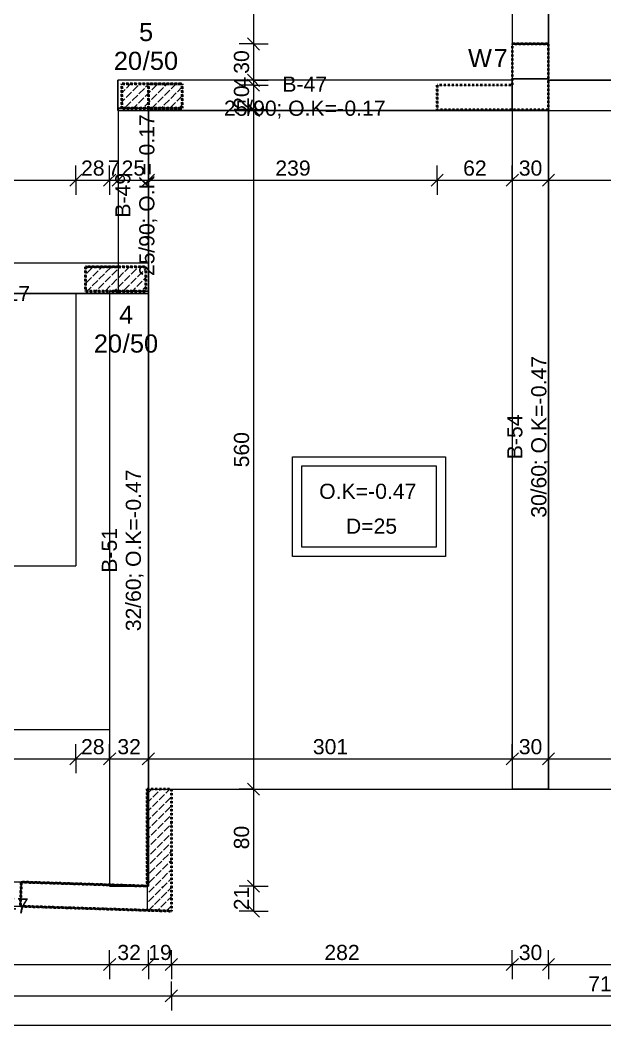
# Model space of a CAD drawing. Header units: centimetres. Extents: x -161 to 2402, y -178 to 2398.
# Drawn here: x 1436 to 1919, y -178 to 663 of the extents above; entities that cross this region are included whole.
import ezdxf

# ---------------------------------------------------------------- set-up
doc = ezdxf.new("R2010")
doc.units = ezdxf.units.CM
doc.linetypes.add('Beton Ole', pattern=[0.3, 0.15, -0.15])
for name, color, linetype, lineweight in [('Dimensions', 130, 'Continuous', 9), ('Dimensions-50', 130, 'Continuous', 9), ('Floor Tags', 130, 'Continuous', 9), ('IfcBuildingElementProxy', 7, 'Continuous', 18), ('IfcColumn', 6, 'Continuous', 18), ('IfcSlab', 7, 'Continuous', 18), ('IfcWall', 7, 'Continuous', 25), ('Structural Column Tags', 130, 'Continuous', 9), ('Structural Framing Tags', 130, 'Continuous', 9), ('Wall Tags', 130, 'Continuous', 9)]:
    doc.layers.add(name, color=color, linetype=linetype, lineweight=lineweight)
doc.styles.add('Arial', font='arial.ttf', dxfattribs={"height": 12.5})
doc.styles.add('Arial_1', font='arial.ttf', dxfattribs={"height": 15})
doc.dimstyles.new('Deng_-_2mm_Arial_1_DIGIT', dxfattribs={"dimscale": 30.48, "dimtxt": 12.753242, "dimasz": 0.328084, "dimexe": 0.393701, "dimexo": 0.0625, "dimgap": 0, "dimtad": 1, "dimdec": 0, "dimzin": 0, "dimdsep": 46, "dimtxsty": 'Arial', "dimblk1": 'OBLIQUE', "dimblk2": 'OBLIQUE', "dimsah": 1, "dimcen": 0.09, "dimazin": 0, "dimtfac": 1, "dimtdec": 4, "dimtix": 1, "dimtmove": 0, "dimatfit": 3, "dimfxl": 0.393701, "dimfxlon": 1, "dimtvp": 1, "dimtolj": 1, "dimtzin": 0, "dimarcsym": 2})
pattern_1 = [(45, (-6099.134, 2162.023), (0.3422397, 7.8404), [6.271, -1.524])]

# ---------------------------------------------------------------- blocks, each defined once
blk = doc.blocks.new('M_Concrete-Rectangular Beam1 - 30_90-9114358-K-21')
at = {"layer": 'IfcBuildingElementProxy', "color": 250}
for p, q in [((-238.25, 15), (-238.25, -15)), ((-238.25, -15), (-238.25, 15)), ((195.75, 15), (-238.25, 15)), ((-238.25, 15), (224.48, 15)), ((224.48, 15), (195.75, 15)), ((224.48, -15), (224.48, 15)), ((-238.25, -15), (195.75, -15)), ((-238.25, -15), (224.48, -15))]:
    blk.add_line(p, q, dxfattribs=at)
at = {"layer": 'IfcBuildingElementProxy', "color": 90}
for p in [(224.48, 15), (195.75, -15)]:
    blk.add_line(p, (224.48, -15), dxfattribs=at)
blk = doc.blocks.new('M_Concrete-Rectangular Beam1 - 25_90-9114126-K-21')
at = {"layer": 'IfcBuildingElementProxy', "color": 250}
for p, q in [((-155.5, 12.5), (-155.5, -12.5)), ((-155.5, 11.5), (-155.5, 12.5)), ((170.16, 12.5), (-155.5, 12.5)), ((-155.5, 12.5), (170.5, 12.5)), ((170.5, 12.5), (170.16, 12.5)), ((170.5, 12.5), (170.5, -12.5)), ((170.5, -12.5), (170.5, 12.5)), ((-155.5, -12.5), (170.5, -12.5)), ((-155.5, -12.5), (170.5, -12.5))]:
    blk.add_line(p, q, dxfattribs=at)
at = {"layer": 'IfcBuildingElementProxy', "color": 90}
for p, q in [((-155.5, -8.5), (-155.5, 11.5)), ((-155.5, -12.5), (-155.5, -8.5))]:
    blk.add_line(p, q, dxfattribs=at)
blk = doc.blocks.new('M_Concrete-Rectangular Beam1 - 25_90-9106690-K-21')
at = {"layer": 'IfcBuildingElementProxy', "color": 250}
for p, q in [((-71.7, 12.5), (-71.7, -12.5)), ((-71.7, -9.5), (-71.7, 12.5)), ((56.3, 12.5), (-71.7, 12.5)), ((-71.7, 12.5), (81.3, 12.5)), ((79.3, 12.5), (56.3, 12.5)), ((81.3, 12.5), (79.3, 12.5)), ((81.3, 12.5), (81.3, -12.5)), ((81.3, -12.5), (81.3, 12.5)), ((-71.7, -12.5), (-71.7, -9.5)), ((-71.7, -12.5), (-69.7, -12.5)), ((-71.7, -12.5), (81.3, -12.5)), ((-69.7, -12.5), (56.3, -12.5)), ((56.3, -12.5), (59.3, -12.5)), ((79.3, -12.5), (81.3, -12.5))]:
    blk.add_line(p, q, dxfattribs=at)
at = {"layer": 'IfcBuildingElementProxy', "color": 254}
blk.add_line((59.3, -12.5), (79.3, -12.5), dxfattribs=at)
blk = doc.blocks.new('M_Concrete-Rectangular Beam1 - 25_90-9106612-K-21')
at = {"layer": 'IfcBuildingElementProxy', "color": 250}
for p, q in [((-153.44, 12.5), (-153.44, -12.5)), ((-153.44, 10.5), (-153.44, 12.5)), ((-128.44, 12.5), (-153.44, 12.5)), ((-153.44, 12.5), (100.63, 12.5)), ((-153.44, -12.5), (-153.44, 10.5)), ((-121.44, 12.5), (-128.44, 12.5)), ((100.63, 12.5), (-121.44, 12.5)), ((-153.44, -12.5), (-128.44, -12.5)), ((-153.44, -12.5), (100.63, -12.5)), ((-128.44, -12.5), (100.63, -12.5))]:
    blk.add_line(p, q, dxfattribs=at)
at = {"layer": 'IfcBuildingElementProxy', "color": 8}
for p, q in [((100.63, 12.5), (100.63, -12.5)), ((100.63, -12.5), (100.63, 12.5))]:
    blk.add_line(p, q, dxfattribs=at)
blk = doc.blocks.new('M_Concrete-Rectangular Beam1 - 20_60-8952713-K-21')
at = {"layer": 'IfcBuildingElementProxy', "color": 250}
for p, q in [((-60, 10), (-60, -10)), ((60, 10), (-60, 10)), ((-60, 10), (60, 10)), ((60, 10), (60, -9.83)), ((60, -10), (60, 10)), ((-60, -10), (60, -10)), ((-60, -10), (60, -10)), ((60, -9.83), (60, -10))]:
    blk.add_line(p, q, dxfattribs=at)
at = {"layer": 'IfcBuildingElementProxy', "color": 90}
blk.add_line((-60, -9.97), (-60, 10), dxfattribs=at)
blk = doc.blocks.new('M_Concrete-Rectangular Beam1 - 30_60-9114127-K-21')
at = {"layer": 'IfcBuildingElementProxy', "color": 250}
for p, q in [((-273.97, 15), (-273.97, -15)), ((-273.97, -15), (-273.97, 15)), ((286.47, 15), (-273.97, 15)), ((-273.97, 15), (286.47, 15)), ((286.47, 15), (286.47, -15)), ((286.47, -15), (286.47, 15)), ((-273.97, -15), (286.47, -15)), ((-273.97, -15), (286.47, -15))]:
    blk.add_line(p, q, dxfattribs=at)
blk = doc.blocks.new('M_Concrete-Rectangular Beam1 - 25_60-8954375-K-21')
at = {"layer": 'IfcBuildingElementProxy', "color": 250}
for p, q in [((-163.21, 12.5), (-163.21, -12.5)), ((-163.21, -11.5), (-163.21, 12.5)), ((165.83, 12.5), (-163.21, 12.5)), ((-163.21, 12.5), (165.83, 12.5)), ((165.83, 12.5), (165.83, -12.5)), ((165.83, -12.5), (165.83, 12.5)), ((-163.21, -12.5), (-163.21, -11.5)), ((-163.21, -12.5), (165.83, -12.5)), ((-163.21, -12.5), (165.83, -12.5))]:
    blk.add_line(p, q, dxfattribs=at)
blk = doc.blocks.new('M_Concrete-Rectangular Beam1 - 32_60-9124923-K-21')
at = {"layer": 'IfcBuildingElementProxy', "color": 250}
for p, q in [((-207, 16), (-207, -16)), ((-207, 14), (-207, 16)), ((-205, 16), (-207, 16)), ((-207, 16), (284.44, 16)), ((-207, -9), (-207, 14)), ((204.08, 16), (-205, 16)), ((284.44, -16), (284.44, 16)), ((-207, -16), (-207, -9)), ((-207, -16), (-205, -16)), ((-207, -16), (284.44, -16)), ((-205, -16), (155.31, -16)), ((155.31, -16), (283.41, -16))]:
    blk.add_line(p, q, dxfattribs=at)
at = {"layer": 'IfcBuildingElementProxy', "color": 90}
for p, q in [((204.43, 16), (204.08, 16)), ((284.42, 16), (204.43, 16)), ((284.44, 16), (284.44, 15.05)), ((284.44, 15), (284.44, -16)), ((283.41, -16), (284.44, -16))]:
    blk.add_line(p, q, dxfattribs=at)
blk = doc.blocks.new('TAGFLOOR - D_-1983752-K-21')
at = {"layer": 'Floor Tags'}
for p, q in [((-1.548, -0.773), (-1.548, 0.87)), ((-1.548, 0.87), (0.976, 0.87)), ((0.976, 0.87), (0.976, -0.773)), ((-1.398, 0.72), (0.826, 0.72)), ((-1.398, -0.623), (-1.398, 0.72)), ((0.826, 0.72), (0.826, -0.623)), ((0.826, -0.623), (-1.398, -0.623)), ((0.976, -0.773), (-1.548, -0.773))]:
    blk.add_line(p, q, dxfattribs=at)
blk = doc.blocks.new('DIMBLOCK65-K-21')
at = {"layer": 'Dimensions-50', "transparency": 16777216}
for p, q in [((1287.85, -116.49), (1287.85, -104.49)), ((1509.94, -116.49), (1509.94, -104.49)), ((1287.85, -116.49), (1282.85, -121.49)), ((1287.85, -116.49), (1292.85, -111.49)), ((1287.85, -116.49), (1509.94, -116.49)), ((1287.85, -116.49), (1287.85, -128.49)), ((1509.94, -116.49), (1504.94, -121.49)), ((1509.94, -116.49), (1514.94, -111.49)), ((1509.94, -116.49), (1509.94, -128.49))]:
    blk.add_line(p, q, dxfattribs=at)
at = {"layer": 'Dimensions-50', "color": 0, "transparency": 16777216, "insert": (1384.47, -100.26), "char_height": 12.5, "width": 34.6103, "attachment_point": 1, "line_spacing_factor": 0.941778, "style": 'Arial'}
blk.add_mtext('222', dxfattribs=at)
blk = doc.blocks.new('_Oblique')
at = {"color": 0, "linetype": 'ByBlock', "lineweight": -2}
blk.add_line((-0.5, -0.5), (0.5, 0.5), dxfattribs=at)
blk = doc.blocks.new('DIMBLOCK66-K-21')
at = {"layer": 'Dimensions-50', "transparency": 16777216}
for p, q in [((1509.94, -116.49), (1509.94, -104.49)), ((1541.94, -116.49), (1541.94, -104.49)), ((1509.94, -116.49), (1504.94, -121.49)), ((1509.94, -116.49), (1514.94, -111.49)), ((1509.94, -116.49), (1541.94, -116.49)), ((1509.94, -116.49), (1509.94, -128.49)), ((1541.94, -116.49), (1536.94, -121.49)), ((1541.94, -116.49), (1546.94, -111.49)), ((1541.94, -116.49), (1541.94, -128.49))]:
    blk.add_line(p, q, dxfattribs=at)
at = {"layer": 'Dimensions-50', "color": 0, "transparency": 16777216, "insert": (1516.32, -100.26), "char_height": 12.5, "width": 23.0736, "attachment_point": 1, "line_spacing_factor": 0.941778, "style": 'Arial'}
blk.add_mtext('32', dxfattribs=at)
blk = doc.blocks.new('DIMBLOCK67-K-21')
at = {"layer": 'Dimensions-50', "transparency": 16777216}
for p, q in [((1541.94, -116.49), (1541.94, -104.49)), ((1560.94, -116.49), (1560.94, -104.49)), ((1541.94, -116.49), (1536.94, -121.49)), ((1541.94, -116.49), (1546.94, -111.49)), ((1541.94, -116.49), (1560.94, -116.49)), ((1541.94, -116.49), (1541.94, -128.49)), ((1560.94, -116.49), (1555.94, -121.49)), ((1560.94, -116.49), (1565.94, -111.49)), ((1560.94, -116.49), (1560.94, -128.49))]:
    blk.add_line(p, q, dxfattribs=at)
at = {"layer": 'Dimensions-50', "color": 0, "transparency": 16777216, "insert": (1541.82, -100.26), "char_height": 12.5, "width": 23.0736, "attachment_point": 1, "line_spacing_factor": 0.941778, "style": 'Arial'}
blk.add_mtext('19', dxfattribs=at)
blk = doc.blocks.new('DIMBLOCK68-K-21')
at = {"layer": 'Dimensions-50', "transparency": 16777216}
for p, q in [((1560.94, -116.49), (1560.94, -104.49)), ((1842.6, -116.49), (1842.6, -104.49)), ((1560.94, -116.49), (1555.94, -121.49)), ((1560.94, -116.49), (1565.94, -111.49)), ((1560.94, -116.49), (1842.6, -116.49)), ((1560.94, -116.49), (1560.94, -128.49)), ((1842.6, -116.49), (1837.6, -121.49)), ((1842.6, -116.49), (1847.6, -111.49)), ((1842.6, -116.49), (1842.6, -128.49))]:
    blk.add_line(p, q, dxfattribs=at)
at = {"layer": 'Dimensions-50', "color": 0, "transparency": 16777216, "insert": (1687.35, -100.26), "char_height": 12.5, "width": 34.6103, "attachment_point": 1, "line_spacing_factor": 0.941778, "style": 'Arial'}
blk.add_mtext('282', dxfattribs=at)
blk = doc.blocks.new('DIMBLOCK69-K-21')
at = {"layer": 'Dimensions-50', "transparency": 16777216}
for p, q in [((1842.6, -116.49), (1842.6, -104.49)), ((1872.6, -116.49), (1872.6, -104.49)), ((1842.6, -116.49), (1837.6, -121.49)), ((1842.6, -116.49), (1847.6, -111.49)), ((1842.6, -116.49), (1872.6, -116.49)), ((1842.6, -116.49), (1842.6, -128.49)), ((1872.6, -116.49), (1867.6, -121.49)), ((1872.6, -116.49), (1877.6, -111.49)), ((1872.6, -116.49), (1872.6, -128.49))]:
    blk.add_line(p, q, dxfattribs=at)
at = {"layer": 'Dimensions-50', "color": 0, "transparency": 16777216, "insert": (1847.99, -100.26), "char_height": 12.5, "width": 23.0736, "attachment_point": 1, "line_spacing_factor": 0.941778, "style": 'Arial'}
blk.add_mtext('30', dxfattribs=at)
blk = doc.blocks.new('DIMBLOCK70-K-21')
at = {"layer": 'Dimensions-50', "transparency": 16777216}
for p, q in [((1872.6, -116.49), (1872.6, -104.49)), ((2258.51, -116.49), (2258.51, -104.49)), ((1872.6, -116.49), (1867.6, -121.49)), ((1872.6, -116.49), (1877.6, -111.49)), ((1872.6, -116.49), (2258.51, -116.49)), ((1872.6, -116.49), (1872.6, -128.49)), ((2258.51, -116.49), (2253.51, -121.49)), ((2258.51, -116.49), (2263.51, -111.49)), ((2258.51, -116.49), (2258.51, -128.49))]:
    blk.add_line(p, q, dxfattribs=at)
at = {"layer": 'Dimensions-50', "color": 0, "transparency": 16777216, "insert": (2051.14, -100.26), "char_height": 12.5, "width": 34.6103, "attachment_point": 1, "line_spacing_factor": 0.941778, "style": 'Arial'}
blk.add_mtext('386', dxfattribs=at)
blk = doc.blocks.new('DIMBLOCK73-K-21')
at = {"layer": 'Dimensions-50', "transparency": 16777216}
for p, q in [((225.35, -142.4), (225.35, -130.4)), ((1560.94, -142.4), (1560.94, -130.4)), ((225.35, -142.4), (220.35, -147.4)), ((225.35, -142.4), (230.35, -137.4)), ((225.35, -142.4), (1560.94, -142.4)), ((225.35, -142.4), (225.35, -154.4)), ((1560.94, -142.4), (1555.94, -147.4)), ((1560.94, -142.4), (1565.94, -137.4)), ((1560.94, -142.4), (1560.94, -154.4))]:
    blk.add_line(p, q, dxfattribs=at)
at = {"layer": 'Dimensions-50', "color": 0, "transparency": 16777216, "insert": (873.92, -126.18), "char_height": 12.5, "width": 46.1471, "attachment_point": 1, "line_spacing_factor": 0.941778, "style": 'Arial'}
blk.add_mtext('1336', dxfattribs=at)
blk = doc.blocks.new('DIMBLOCK74-K-21')
at = {"layer": 'Dimensions-50', "transparency": 16777216}
for p, q in [((1560.94, -142.4), (1560.94, -130.4)), ((2278.44, -142.4), (2278.44, -130.4)), ((1560.94, -142.4), (1555.94, -147.4)), ((1560.94, -142.4), (1565.94, -137.4)), ((1560.94, -142.4), (2278.44, -142.4)), ((1560.94, -142.4), (1560.94, -154.4)), ((2278.44, -142.4), (2273.44, -147.4)), ((2278.44, -142.4), (2283.44, -137.4)), ((2278.44, -142.4), (2278.44, -154.4))]:
    blk.add_line(p, q, dxfattribs=at)
at = {"layer": 'Dimensions-50', "color": 0, "transparency": 16777216, "insert": (1905.27, -126.18), "char_height": 12.5, "width": 34.6103, "attachment_point": 1, "line_spacing_factor": 0.941778, "style": 'Arial'}
blk.add_mtext('718', dxfattribs=at)
blk = doc.blocks.new('DIMBLOCK75-K-21')
at = {"layer": 'Dimensions-50', "transparency": 16777216}
for p, q in [((-10, -166.49), (-10, -154.49)), ((2278.44, -166.49), (2278.44, -154.49)), ((-10, -166.49), (-15, -171.49)), ((-10, -166.49), (-5, -161.49)), ((-10, -166.49), (2278.44, -166.49)), ((-10, -166.49), (-10, -178.49)), ((2278.44, -166.49), (2273.44, -171.49)), ((2278.44, -166.49), (2283.44, -161.49)), ((2278.44, -166.49), (2278.44, -178.49))]:
    blk.add_line(p, q, dxfattribs=at)
at = {"layer": 'Dimensions-50', "color": 0, "transparency": 16777216, "insert": (1114.99, -150.26), "char_height": 12.5, "width": 46.1471, "attachment_point": 1, "line_spacing_factor": 0.941778, "style": 'Arial'}
blk.add_mtext('2288', dxfattribs=at)
blk = doc.blocks.new('DIMBLOCK128-K-21')
at = {"layer": 'Dimensions-50', "transparency": 16777216}
for p, q in [((1628.83, 1077.69), (1616.83, 1077.69)), ((1628.83, 1077.69), (1623.83, 1082.69)), ((1628.83, 1077.69), (1628.83, 643.69)), ((1628.83, 1077.69), (1633.83, 1072.69)), ((1628.83, 1077.69), (1640.83, 1077.69)), ((1628.83, 643.69), (1623.83, 648.69)), ((1628.83, 643.69), (1616.83, 643.69)), ((1628.83, 643.69), (1633.83, 638.69)), ((1628.83, 643.69), (1640.83, 643.69))]:
    blk.add_line(p, q, dxfattribs=at)
at = {"layer": 'Dimensions-50', "color": 0, "transparency": 16777216, "insert": (1612.6, 846.27), "char_height": 12.5, "width": 34.6103, "attachment_point": 1, "rotation": 90, "line_spacing_factor": 0.941778, "style": 'Arial'}
blk.add_mtext('434', dxfattribs=at)
blk = doc.blocks.new('DIMBLOCK129-K-21')
at = {"layer": 'Dimensions-50', "transparency": 16777216}
for p, q in [((1628.83, 643.69), (1623.83, 648.69)), ((1628.83, 643.69), (1616.83, 643.69)), ((1628.83, 643.69), (1628.83, 613.69)), ((1628.83, 643.69), (1633.83, 638.69)), ((1628.83, 643.69), (1640.83, 643.69)), ((1628.83, 613.69), (1623.83, 618.69)), ((1628.83, 613.69), (1616.83, 613.69)), ((1628.83, 613.69), (1633.83, 608.69)), ((1628.83, 613.69), (1640.83, 613.69))]:
    blk.add_line(p, q, dxfattribs=at)
at = {"layer": 'Dimensions-50', "color": 0, "transparency": 16777216, "insert": (1612.6, 619.08), "char_height": 12.5, "width": 23.0736, "attachment_point": 1, "rotation": 90, "line_spacing_factor": 0.941778, "style": 'Arial'}
blk.add_mtext('30', dxfattribs=at)
blk = doc.blocks.new('DIMBLOCK130-K-21')
at = {"layer": 'Dimensions-50', "transparency": 16777216}
for p, q in [((1628.83, 613.69), (1623.83, 618.69)), ((1628.83, 609.69), (1623.83, 614.69)), ((1628.83, 613.69), (1616.83, 613.69)), ((1628.83, 609.69), (1616.83, 609.69)), ((1628.83, 613.69), (1628.83, 609.69)), ((1628.83, 613.69), (1633.83, 608.69)), ((1628.83, 613.69), (1640.83, 613.69)), ((1628.83, 609.69), (1633.83, 604.69)), ((1628.83, 609.69), (1640.83, 609.69))]:
    blk.add_line(p, q, dxfattribs=at)
at = {"layer": 'Dimensions-50', "color": 0, "transparency": 16777216, "insert": (1612.6, 606.89), "char_height": 12.5, "width": 11.5368, "attachment_point": 1, "rotation": 90, "line_spacing_factor": 0.941778, "style": 'Arial'}
blk.add_mtext('\\fArial|b0|i0|c177|p34|;4', dxfattribs=at)
blk = doc.blocks.new('DIMBLOCK131-K-21')
at = {"layer": 'Dimensions-50', "transparency": 16777216}
for p, q in [((1628.83, 609.69), (1623.83, 614.69)), ((1628.83, 609.69), (1616.83, 609.69)), ((1628.83, 609.69), (1628.83, 589.69)), ((1628.83, 609.69), (1633.83, 604.69)), ((1628.83, 609.69), (1640.83, 609.69)), ((1628.83, 589.69), (1616.83, 589.69)), ((1628.83, 589.69), (1623.83, 594.69)), ((1628.83, 589.69), (1633.83, 584.69)), ((1628.83, 589.69), (1640.83, 589.69))]:
    blk.add_line(p, q, dxfattribs=at)
at = {"layer": 'Dimensions-50', "color": 0, "transparency": 16777216, "insert": (1612.6, 590.08), "char_height": 12.5, "width": 23.0736, "attachment_point": 1, "rotation": 90, "line_spacing_factor": 0.941778, "style": 'Arial'}
blk.add_mtext('20', dxfattribs=at)
blk = doc.blocks.new('DIMBLOCK132-K-21')
at = {"layer": 'Dimensions-50', "transparency": 16777216}
for p, q in [((1628.83, 589.69), (1616.83, 589.69)), ((1628.83, 589.69), (1623.83, 594.69)), ((1628.83, 588.69), (1623.83, 593.69)), ((1628.83, 589.69), (1628.83, 588.69)), ((1628.83, 589.69), (1633.83, 584.69)), ((1628.83, 589.69), (1640.83, 589.69)), ((1628.83, 588.69), (1616.83, 588.69)), ((1628.83, 588.69), (1633.83, 583.69)), ((1628.83, 588.69), (1640.83, 588.69))]:
    blk.add_line(p, q, dxfattribs=at)
at = {"layer": 'Dimensions-50', "color": 0, "transparency": 16777216, "insert": (1612.6, 584.39), "char_height": 12.5, "width": 11.5368, "attachment_point": 1, "rotation": 90, "line_spacing_factor": 0.941778, "style": 'Arial'}
blk.add_mtext('\\fArial|b0|i0|c177|p34|;1', dxfattribs=at)
blk = doc.blocks.new('DIMBLOCK133-K-21')
at = {"layer": 'Dimensions-50', "transparency": 16777216}
for p, q in [((1628.83, 588.69), (1623.83, 593.69)), ((1628.83, 588.69), (1616.83, 588.69)), ((1628.83, 588.69), (1628.83, 28.26)), ((1628.83, 588.69), (1633.83, 583.69)), ((1628.83, 588.69), (1640.83, 588.69)), ((1628.83, 28.26), (1616.83, 28.26)), ((1628.83, 28.26), (1623.83, 33.26)), ((1628.83, 28.26), (1633.83, 23.26)), ((1628.83, 28.26), (1640.83, 28.26))]:
    blk.add_line(p, q, dxfattribs=at)
at = {"layer": 'Dimensions-50', "color": 0, "transparency": 16777216, "insert": (1612.6, 294.06), "char_height": 12.5, "width": 34.6103, "attachment_point": 1, "rotation": 90, "line_spacing_factor": 0.941778, "style": 'Arial'}
blk.add_mtext('560', dxfattribs=at)
blk = doc.blocks.new('DIMBLOCK134-K-21')
at = {"layer": 'Dimensions-50', "transparency": 16777216}
for p, q in [((1628.83, 28.26), (1616.83, 28.26)), ((1628.83, 28.26), (1623.83, 33.26)), ((1628.83, 28.26), (1628.83, -51.74)), ((1628.83, 28.26), (1633.83, 23.26)), ((1628.83, 28.26), (1640.83, 28.26)), ((1628.83, -51.74), (1623.83, -46.74)), ((1628.83, -51.74), (1616.83, -51.74)), ((1628.83, -51.74), (1633.83, -56.74)), ((1628.83, -51.74), (1640.83, -51.74))]:
    blk.add_line(p, q, dxfattribs=at)
at = {"layer": 'Dimensions-50', "color": 0, "transparency": 16777216, "insert": (1612.6, -21.35), "char_height": 12.5, "width": 23.0736, "attachment_point": 1, "rotation": 90, "line_spacing_factor": 0.941778, "style": 'Arial'}
blk.add_mtext('80', dxfattribs=at)
blk = doc.blocks.new('DIMBLOCK135-K-21')
at = {"layer": 'Dimensions-50', "transparency": 16777216}
for p, q in [((1628.83, -51.74), (1623.83, -46.74)), ((1628.83, -51.74), (1616.83, -51.74)), ((1628.83, -51.74), (1628.83, -72.34)), ((1628.83, -51.74), (1633.83, -56.74)), ((1628.83, -51.74), (1640.83, -51.74)), ((1628.83, -72.34), (1616.83, -72.34)), ((1628.83, -72.34), (1623.83, -67.34)), ((1628.83, -72.34), (1633.83, -77.34)), ((1628.83, -72.34), (1640.83, -72.34))]:
    blk.add_line(p, q, dxfattribs=at)
at = {"layer": 'Dimensions-50', "color": 0, "transparency": 16777216, "insert": (1612.6, -71.65), "char_height": 12.5, "width": 23.0736, "attachment_point": 1, "rotation": 90, "line_spacing_factor": 0.941778, "style": 'Arial'}
blk.add_mtext('21', dxfattribs=at)
blk = doc.blocks.new('DIMBLOCK196-K-21')
at = {"layer": 'Dimensions-50', "transparency": 16777216}
for p, q in [((1287.87, 531.24), (1287.87, 543.24)), ((1481.94, 531.24), (1481.94, 543.24)), ((1287.87, 531.24), (1282.87, 526.24)), ((1287.87, 531.24), (1292.87, 536.24)), ((1287.87, 531.24), (1481.94, 531.24)), ((1287.87, 531.24), (1287.87, 519.24)), ((1481.94, 531.24), (1476.94, 526.24)), ((1481.94, 531.24), (1486.94, 536.24)), ((1481.94, 531.24), (1481.94, 519.24))]:
    blk.add_line(p, q, dxfattribs=at)
at = {"layer": 'Dimensions-50', "color": 0, "transparency": 16777216, "insert": (1370.48, 547.47), "char_height": 12.5, "width": 34.6103, "attachment_point": 1, "line_spacing_factor": 0.941778, "style": 'Arial'}
blk.add_mtext('194', dxfattribs=at)
blk = doc.blocks.new('DIMBLOCK197-K-21')
at = {"layer": 'Dimensions-50', "transparency": 16777216}
for p, q in [((1481.94, 531.24), (1481.94, 543.24)), ((1509.94, 531.24), (1509.94, 543.24)), ((1481.94, 531.24), (1476.94, 526.24)), ((1481.94, 531.24), (1486.94, 536.24)), ((1481.94, 531.24), (1509.94, 531.24)), ((1481.94, 531.24), (1481.94, 519.24)), ((1509.94, 531.24), (1504.94, 526.24)), ((1509.94, 531.24), (1514.94, 536.24)), ((1509.94, 531.24), (1509.94, 519.24))]:
    blk.add_line(p, q, dxfattribs=at)
at = {"layer": 'Dimensions-50', "color": 0, "transparency": 16777216, "insert": (1486.32, 547.47), "char_height": 12.5, "width": 23.0736, "attachment_point": 1, "line_spacing_factor": 0.941778, "style": 'Arial'}
blk.add_mtext('28', dxfattribs=at)
blk = doc.blocks.new('DIMBLOCK198-K-21')
at = {"layer": 'Dimensions-50', "transparency": 16777216}
for p, q in [((1509.94, 531.24), (1509.94, 543.24)), ((1516.94, 531.24), (1516.94, 543.24)), ((1509.94, 531.24), (1504.94, 526.24)), ((1509.94, 531.24), (1514.94, 536.24)), ((1509.94, 531.24), (1516.94, 531.24)), ((1509.94, 531.24), (1509.94, 519.24)), ((1516.94, 531.24), (1511.94, 526.24)), ((1516.94, 531.24), (1521.94, 536.24)), ((1516.94, 531.24), (1516.94, 519.24))]:
    blk.add_line(p, q, dxfattribs=at)
at = {"layer": 'Dimensions-50', "color": 0, "transparency": 16777216, "insert": (1508.63, 547.47), "char_height": 12.5, "width": 11.5368, "attachment_point": 1, "line_spacing_factor": 0.941778, "style": 'Arial'}
blk.add_mtext('\\fArial|b0|i0|c177|p34|;7', dxfattribs=at)
blk = doc.blocks.new('DIMBLOCK199-K-21')
at = {"layer": 'Dimensions-50', "transparency": 16777216}
for p, q in [((1516.94, 531.24), (1516.94, 543.24)), ((1541.94, 531.24), (1541.94, 543.24)), ((1516.94, 531.24), (1511.94, 526.24)), ((1516.94, 531.24), (1521.94, 536.24)), ((1516.94, 531.24), (1541.94, 531.24)), ((1516.94, 531.24), (1516.94, 519.24)), ((1541.94, 531.24), (1536.94, 526.24)), ((1541.94, 531.24), (1546.94, 536.24)), ((1541.94, 531.24), (1541.94, 519.24))]:
    blk.add_line(p, q, dxfattribs=at)
at = {"layer": 'Dimensions-50', "color": 0, "transparency": 16777216, "insert": (1519.82, 547.47), "char_height": 12.5, "width": 23.0736, "attachment_point": 1, "line_spacing_factor": 0.941778, "style": 'Arial'}
blk.add_mtext('25', dxfattribs=at)
blk = doc.blocks.new('DIMBLOCK200-K-21')
at = {"layer": 'Dimensions-50', "transparency": 16777216}
for p, q in [((1541.94, 531.24), (1541.94, 543.24)), ((1780.6, 531.24), (1780.6, 543.24)), ((1541.94, 531.24), (1536.94, 526.24)), ((1541.94, 531.24), (1546.94, 536.24)), ((1541.94, 531.24), (1780.6, 531.24)), ((1541.94, 531.24), (1541.94, 519.24)), ((1780.6, 531.24), (1775.6, 526.24)), ((1780.6, 531.24), (1785.6, 536.24)), ((1780.6, 531.24), (1780.6, 519.24))]:
    blk.add_line(p, q, dxfattribs=at)
at = {"layer": 'Dimensions-50', "color": 0, "transparency": 16777216, "insert": (1646.85, 547.47), "char_height": 12.5, "width": 34.6103, "attachment_point": 1, "line_spacing_factor": 0.941778, "style": 'Arial'}
blk.add_mtext('239', dxfattribs=at)
blk = doc.blocks.new('DIMBLOCK201-K-21')
at = {"layer": 'Dimensions-50', "transparency": 16777216}
for p, q in [((1780.6, 531.24), (1780.6, 543.24)), ((1842.6, 531.24), (1842.6, 543.24)), ((1780.6, 531.24), (1775.6, 526.24)), ((1780.6, 531.24), (1785.6, 536.24)), ((1780.6, 531.24), (1842.6, 531.24)), ((1780.6, 531.24), (1780.6, 519.24)), ((1842.6, 531.24), (1837.6, 526.24)), ((1842.6, 531.24), (1847.6, 536.24)), ((1842.6, 531.24), (1842.6, 519.24))]:
    blk.add_line(p, q, dxfattribs=at)
at = {"layer": 'Dimensions-50', "color": 0, "transparency": 16777216, "insert": (1801.99, 547.47), "char_height": 12.5, "width": 23.0736, "attachment_point": 1, "line_spacing_factor": 0.941778, "style": 'Arial'}
blk.add_mtext('62', dxfattribs=at)
blk = doc.blocks.new('DIMBLOCK202-K-21')
at = {"layer": 'Dimensions-50', "transparency": 16777216}
for p, q in [((1842.6, 531.24), (1842.6, 543.24)), ((1872.6, 531.24), (1872.6, 543.24)), ((1842.6, 531.24), (1837.6, 526.24)), ((1842.6, 531.24), (1847.6, 536.24)), ((1842.6, 531.24), (1872.6, 531.24)), ((1842.6, 531.24), (1842.6, 519.24)), ((1872.6, 531.24), (1867.6, 526.24)), ((1872.6, 531.24), (1877.6, 536.24)), ((1872.6, 531.24), (1872.6, 519.24))]:
    blk.add_line(p, q, dxfattribs=at)
at = {"layer": 'Dimensions-50', "color": 0, "transparency": 16777216, "insert": (1847.99, 547.47), "char_height": 12.5, "width": 23.0736, "attachment_point": 1, "line_spacing_factor": 0.941778, "style": 'Arial'}
blk.add_mtext('30', dxfattribs=at)
blk = doc.blocks.new('DIMBLOCK203-K-21')
at = {"layer": 'Dimensions-50', "transparency": 16777216}
for p, q in [((1872.6, 531.24), (1872.6, 543.24)), ((2210.7, 531.24), (2210.7, 543.24)), ((1872.6, 531.24), (1867.6, 526.24)), ((1872.6, 531.24), (1877.6, 536.24)), ((1872.6, 531.24), (2210.7, 531.24)), ((1872.6, 531.24), (1872.6, 519.24)), ((2210.7, 531.24), (2205.7, 526.24)), ((2210.7, 531.24), (2215.7, 536.24)), ((2210.7, 531.24), (2210.7, 519.24))]:
    blk.add_line(p, q, dxfattribs=at)
at = {"layer": 'Dimensions-50', "color": 0, "transparency": 16777216, "insert": (2027.23, 547.47), "char_height": 12.5, "width": 34.6103, "attachment_point": 1, "line_spacing_factor": 0.941778, "style": 'Arial'}
blk.add_mtext('338', dxfattribs=at)
blk = doc.blocks.new('DIMBLOCK224-K-21')
at = {"layer": 'Dimensions-50', "transparency": 16777216}
for p, q in [((1287.87, 53.44), (1287.87, 65.44)), ((1481.94, 53.44), (1481.94, 65.44)), ((1287.87, 53.44), (1282.87, 48.44)), ((1287.87, 53.44), (1292.87, 58.44)), ((1287.87, 53.44), (1481.94, 53.44)), ((1287.87, 53.44), (1287.87, 41.44)), ((1481.94, 53.44), (1476.94, 48.44)), ((1481.94, 53.44), (1486.94, 58.44)), ((1481.94, 53.44), (1481.94, 41.44))]:
    blk.add_line(p, q, dxfattribs=at)
at = {"layer": 'Dimensions-50', "color": 0, "transparency": 16777216, "insert": (1370.48, 69.67), "char_height": 12.5, "width": 34.6103, "attachment_point": 1, "line_spacing_factor": 0.941778, "style": 'Arial'}
blk.add_mtext('194', dxfattribs=at)
blk = doc.blocks.new('DIMBLOCK225-K-21')
at = {"layer": 'Dimensions-50', "transparency": 16777216}
for p, q in [((1481.94, 53.44), (1481.94, 65.44)), ((1509.94, 53.44), (1509.94, 65.44)), ((1481.94, 53.44), (1476.94, 48.44)), ((1481.94, 53.44), (1486.94, 58.44)), ((1481.94, 53.44), (1509.94, 53.44)), ((1481.94, 53.44), (1481.94, 41.44)), ((1509.94, 53.44), (1504.94, 48.44)), ((1509.94, 53.44), (1514.94, 58.44)), ((1509.94, 53.44), (1509.94, 41.44))]:
    blk.add_line(p, q, dxfattribs=at)
at = {"layer": 'Dimensions-50', "color": 0, "transparency": 16777216, "insert": (1486.32, 69.67), "char_height": 12.5, "width": 23.0736, "attachment_point": 1, "line_spacing_factor": 0.941778, "style": 'Arial'}
blk.add_mtext('28', dxfattribs=at)
blk = doc.blocks.new('DIMBLOCK226-K-21')
at = {"layer": 'Dimensions-50', "transparency": 16777216}
for p, q in [((1509.94, 53.44), (1509.94, 65.44)), ((1541.94, 53.44), (1541.94, 65.44)), ((1509.94, 53.44), (1504.94, 48.44)), ((1509.94, 53.44), (1514.94, 58.44)), ((1509.94, 53.44), (1541.94, 53.44)), ((1509.94, 53.44), (1509.94, 41.44)), ((1541.94, 53.44), (1536.94, 48.44)), ((1541.94, 53.44), (1546.94, 58.44)), ((1541.94, 53.44), (1541.94, 41.44))]:
    blk.add_line(p, q, dxfattribs=at)
at = {"layer": 'Dimensions-50', "color": 0, "transparency": 16777216, "insert": (1516.32, 69.67), "char_height": 12.5, "width": 23.0736, "attachment_point": 1, "line_spacing_factor": 0.941778, "style": 'Arial'}
blk.add_mtext('32', dxfattribs=at)
blk = doc.blocks.new('DIMBLOCK227-K-21')
at = {"layer": 'Dimensions-50', "transparency": 16777216}
for p, q in [((1541.94, 53.44), (1541.94, 65.44)), ((1842.6, 53.44), (1842.6, 65.44)), ((1541.94, 53.44), (1536.94, 48.44)), ((1541.94, 53.44), (1546.94, 58.44)), ((1541.94, 53.44), (1842.6, 53.44)), ((1541.94, 53.44), (1541.94, 41.44)), ((1842.6, 53.44), (1837.6, 48.44)), ((1842.6, 53.44), (1847.6, 58.44)), ((1842.6, 53.44), (1842.6, 41.44))]:
    blk.add_line(p, q, dxfattribs=at)
at = {"layer": 'Dimensions-50', "color": 0, "transparency": 16777216, "insert": (1677.85, 69.67), "char_height": 12.5, "width": 34.6103, "attachment_point": 1, "line_spacing_factor": 0.941778, "style": 'Arial'}
blk.add_mtext('301', dxfattribs=at)
blk = doc.blocks.new('DIMBLOCK228-K-21')
at = {"layer": 'Dimensions-50', "transparency": 16777216}
for p, q in [((1842.6, 53.44), (1842.6, 65.44)), ((1872.6, 53.44), (1872.6, 65.44)), ((1842.6, 53.44), (1837.6, 48.44)), ((1842.6, 53.44), (1847.6, 58.44)), ((1842.6, 53.44), (1872.6, 53.44)), ((1842.6, 53.44), (1842.6, 41.44)), ((1872.6, 53.44), (1867.6, 48.44)), ((1872.6, 53.44), (1877.6, 58.44)), ((1872.6, 53.44), (1872.6, 41.44))]:
    blk.add_line(p, q, dxfattribs=at)
at = {"layer": 'Dimensions-50', "color": 0, "transparency": 16777216, "insert": (1847.99, 69.67), "char_height": 12.5, "width": 23.0736, "attachment_point": 1, "line_spacing_factor": 0.941778, "style": 'Arial'}
blk.add_mtext('30', dxfattribs=at)
blk = doc.blocks.new('DIMBLOCK229-K-21')
at = {"layer": 'Dimensions-50', "transparency": 16777216}
for p, q in [((1872.6, 53.44), (1872.6, 65.44)), ((2252.53, 53.44), (2252.53, 65.44)), ((1872.6, 53.44), (1867.6, 48.44)), ((1872.6, 53.44), (1877.6, 58.44)), ((1872.6, 53.44), (2252.53, 53.44)), ((1872.6, 53.44), (1872.6, 41.44)), ((2252.53, 53.44), (2247.53, 48.44)), ((2252.53, 53.44), (2257.53, 58.44)), ((2252.53, 53.44), (2252.53, 41.44))]:
    blk.add_line(p, q, dxfattribs=at)
at = {"layer": 'Dimensions-50', "color": 0, "transparency": 16777216, "insert": (2048.14, 69.67), "char_height": 12.5, "width": 34.6103, "attachment_point": 1, "line_spacing_factor": 0.941778, "style": 'Arial'}
blk.add_mtext('380', dxfattribs=at)

msp = doc.modelspace()

# ---------------------------------------------------------------- hatches: boundary and pattern name
at = {"layer": 'IfcColumn', "linetype": 'Beton Ole'}
h = msp.add_hatch(dxfattribs=at)
h.set_pattern_fill('FP_1', color=250, style=0, pattern_type=2)
h.set_pattern_definition(pattern_1)
h.paths.add_polyline_path([(1569.94, 590.69), (1569.94, 610.69), (1519.94, 610.69), (1519.94, 590.69), (1542.74, 590.69)])
h = msp.add_hatch(dxfattribs=at)
h.set_pattern_fill('FP_1', color=250, style=0, pattern_type=2)
h.set_pattern_definition(pattern_1)
h.paths.add_polyline_path([(1489.94, 439.69), (1539.94, 439.69), (1539.94, 459.69), (1489.94, 459.69), (1489.94, 443.8)])
at = {"layer": 'IfcWall', "linetype": 'Beton Ole'}
h = msp.add_hatch(dxfattribs=at)
h.set_pattern_fill('FP_1', color=50, style=0, pattern_type=2)
h.set_pattern_definition(pattern_1)
h.paths.add_polyline_path([(1560.94, -52.33), (1560.94, 28.26), (1540.94, 28.26), (1540.94, -51.69), (1541.94, -51.73)])
h = msp.add_hatch(dxfattribs=at)
h.set_pattern_fill('FP_1', color=50, style=0, pattern_type=2)
h.set_pattern_definition(pattern_1)
h.paths.add_polyline_path([(1560.94, -72.34), (1560.94, -52.33), (1540.94, -51.74), (1540.94, -71.65), (1436.25, -68.36), (1436.25, -68.39), (1541.94, -71.74)])

# ---------------------------------------------------------------- linework, layer by layer
at = {"layer": 'IfcColumn', "color": 10, "linetype": 'Beton Ole', "lineweight": 35}
for p, q in [((1519.94, 610.69), (1569.94, 610.69)), ((1519.94, 590.69), (1519.94, 610.69)), ((1519.94, 610.69), (1541.94, 610.69)), ((1519.94, 590.69), (1519.94, 610.69)), ((1541.94, 610.69), (1569.94, 610.69)), ((1541.94, 610.69), (1541.94, 590.69)), ((1541.94, 590.69), (1541.94, 610.69)), ((1569.94, 610.69), (1569.94, 590.69)), ((1569.94, 610.69), (1569.94, 590.69)), ((1541.94, 590.69), (1519.94, 590.69)), ((1541.94, 590.69), (1519.94, 590.69)), ((1519.94, 590.69), (1541.94, 590.69)), ((1519.94, 590.69), (1541.94, 590.69)), ((1569.94, 590.69), (1541.94, 590.69)), ((1541.94, 590.69), (1542.74, 590.69)), ((1542.74, 590.69), (1541.94, 590.69)), ((1541.94, 590.69), (1569.94, 590.69)), ((1569.94, 590.69), (1542.74, 590.69)), ((1489.94, 459.69), (1516.94, 459.69)), ((1489.94, 439.69), (1489.94, 459.69)), ((1489.94, 459.69), (1516.94, 459.69)), ((1489.94, 439.69), (1489.94, 459.69)), ((1516.94, 459.69), (1539.94, 459.69)), ((1516.94, 459.69), (1539.94, 459.69)), ((1539.94, 459.69), (1539.94, 439.69)), ((1539.94, 459.69), (1539.94, 439.69)), ((1509.94, 439.69), (1489.94, 439.69)), ((1509.94, 439.69), (1489.94, 439.69)), ((1489.94, 439.69), (1509.94, 439.69)), ((1489.94, 439.69), (1509.94, 439.69)), ((1516.94, 439.69), (1509.94, 439.69)), ((1516.94, 439.69), (1509.94, 439.69)), ((1509.94, 439.69), (1516.94, 439.69)), ((1509.94, 439.69), (1516.94, 439.69)), ((1539.94, 439.69), (1516.94, 439.69)), ((1539.94, 439.69), (1516.94, 439.69)), ((1516.94, 439.69), (1539.94, 439.69)), ((1516.94, 439.69), (1539.94, 439.69))]:
    msp.add_line(p, q, dxfattribs=at)
at = {"layer": 'IfcColumn', "color": 255, "linetype": 'Beton Ole', "lineweight": 35}
for p, q in [((1569.94, 610.69), (1519.94, 610.69)), ((1519.94, 610.69), (1519.94, 590.69)), ((1569.94, 610.69), (1519.94, 610.69)), ((1519.94, 610.69), (1519.94, 590.69)), ((1569.94, 590.69), (1569.94, 610.69)), ((1569.94, 590.69), (1569.94, 610.69)), ((1542.74, 590.69), (1569.94, 590.69)), ((1516.94, 459.69), (1489.94, 459.69)), ((1489.94, 459.69), (1489.94, 439.69)), ((1516.94, 459.69), (1489.94, 459.69)), ((1489.94, 459.69), (1489.94, 439.69)), ((1539.94, 459.69), (1516.94, 459.69)), ((1539.94, 459.69), (1516.94, 459.69)), ((1539.94, 439.69), (1539.94, 459.69)), ((1539.94, 439.69), (1539.94, 459.69))]:
    msp.add_line(p, q, dxfattribs=at)
at = {"layer": 'IfcSlab', "color": 250}
for p, q in [((1872.6, 588.69), (1872.6, 1384.69)), ((1872.6, 588.69), (1541.94, 588.69)), ((1541.94, 588.69), (1541.94, 437.69)), ((1265.85, 437.69), (1541.94, 437.69)), ((1481.94, 437.69), (1481.94, 212.69)), ((1509.94, 437.69), (1509.94, 77.38)), ((1061.87, 212.69), (1481.94, 212.69)), ((1509.94, 77.38), (1287.87, 77.38)), ((1541.94, 28.26), (2253.18, 28.26)), ((1436.18, -68.33), (1436.26, -68.33))]:
    msp.add_line(p, q, dxfattribs=at)
at = {"layer": 'IfcSlab', "color": 90}
for p, q in [((1540.94, 28.26), (1540.94, -51.69)), ((1540.94, 28.26), (1541.94, 28.26)), ((1540.94, -51.74), (1540.94, -71.65))]:
    msp.add_line(p, q, dxfattribs=at)
at = {"layer": 'IfcSlab', "color": 250}
msp.add_arc((3084.55, 50157.58), 50252.94, 267.983462, 268.120279, dxfattribs=at)
at = {"layer": 'IfcSlab', "color": 90}
msp.add_arc((3084.55, 50157.58), 50252.94, 268.120361, 268.239774, dxfattribs=at)
msp.add_arc((3084.55, 50157.58), 50252.94, 268.120361, 268.239774, dxfattribs=at)
at = {"layer": 'IfcWall', "color": 10, "linetype": 'Beton Ole', "lineweight": 35}
for p, q in [((1842.6, 643.69), (1842.6, 609.69)), ((1872.6, 643.69), (1842.6, 643.69)), ((1842.6, 643.69), (1842.6, 609.69)), ((1842.6, 643.69), (1872.6, 643.69)), ((1872.6, 589.69), (1872.6, 643.69)), ((1872.6, 589.69), (1872.6, 643.69)), ((1842.6, 609.69), (1780.6, 609.69)), ((1780.6, 609.69), (1780.6, 589.69)), ((1842.6, 609.69), (1780.6, 609.69)), ((1780.6, 589.69), (1780.6, 609.69)), ((1780.6, 589.69), (1872.6, 589.69)), ((1780.6, 589.69), (1872.6, 589.69)), ((1540.94, -51.69), (1540.94, 28.61)), ((1540.94, 28.61), (1540.94, -51.69)), ((1540.94, 28.61), (1560.94, 28.61)), ((1540.94, 28.61), (1560.94, 28.61)), ((1560.94, -72.34), (1560.94, 28.61)), ((1560.94, 28.61), (1560.94, -72.34)), ((1436.25, -68.39), (1436.89, -48.4)), ((1436.89, -48.4), (1436.25, -68.39)), ((1436.89, -48.4), (1540.94, -51.69)), ((1540.94, -51.69), (1436.89, -48.4)), ((1436.25, -68.39), (1560.94, -72.34)), ((1560.94, -72.34), (1436.25, -68.39))]:
    msp.add_line(p, q, dxfattribs=at)

# ---------------------------------------------------------------- block references
at = {"layer": 'Floor Tags', "xscale": 49.99999999999998, "yscale": 49.99999999999998, "zscale": 49.99999999999998}
msp.add_blockref('TAGFLOOR - D_-1983752-K-21', (1738.5, 259.2), dxfattribs=at)
at = {"layer": 'IfcBuildingElementProxy', "color": 250}
for name, p, rotation in [('M_Concrete-Rectangular Beam1 - 30_90-9114358-K-21', (1857.6, 839.44), 269.9999999999999), ('M_Concrete-Rectangular Beam1 - 25_90-9114126-K-21', (1687.1, 601.19), 180), ('M_Concrete-Rectangular Beam1 - 25_90-9106690-K-21', (1529.44, 519), 270), ('M_Concrete-Rectangular Beam1 - 30_60-9114127-K-21', (1857.6, 314.73), 269.9999999999999), ('M_Concrete-Rectangular Beam1 - 25_90-9106612-K-21', (1388.49, 450.19), 180), ('M_Concrete-Rectangular Beam1 - 32_60-9124923-K-21', (1525.94, 232.69), 269.9999999999999), ('M_Concrete-Rectangular Beam1 - 20_60-8952713-K-21', (1376.57, -56.36), 357.9834614906828)]:
    msp.add_blockref(name, p, dxfattribs=dict(at, rotation=rotation))
msp.add_blockref('M_Concrete-Rectangular Beam1 - 25_60-8954375-K-21', (2035.81, 601.19), dxfattribs=at)

# ---------------------------------------------------------------- texts
at = {"layer": 'Structural Column Tags', "color": 7, "char_height": 15, "attachment_point": 1, "style": 'Arial_1'}
for s, insert, width in [('\\fArial|b0|i0|c177|p34|;5', (1534.25, 661.08), 14.4304), ('20', (1513.42, 637.27), 28.8607), ('\\fArial|b0|i0|c177|p34|;/', (1537.23, 637.27), 7.2152), ('50', (1543.18, 637.27), 28.8607), ('\\fArial|b0|i0|c177|p34|;4', (1517.75, 427.64), 14.4304), ('20', (1496.92, 403.83), 28.8607), ('\\fArial|b0|i0|c177|p34|;/', (1520.73, 403.83), 7.2152), ('50', (1526.68, 403.83), 28.8607)]:
    msp.add_mtext(s, dxfattribs=dict(at, insert=insert, width=width))
at = {"layer": 'Structural Framing Tags', "color": 7, "char_height": 12.5, "attachment_point": 1, "style": 'Arial'}
for s, insert, width in [('B-', (1652.66, 616.75), 21.2447), ('47', (1670.19, 616.75), 23.2489), ('25', (1604.38, 596.91), 23.2489), ('\\fArial|b0|i0|c177|p34|;/', (1623.56, 596.91), 6.0127), ('90', (1628.52, 596.91), 23.2489), ('; O.K=-', (1647.7, 596.91), 68.1434), ('0.17', (1703.92, 596.91), 40.8861), ('0.17', (1410.24, 443.84), 40.8861)]:
    msp.add_mtext(s, dxfattribs=dict(at, insert=insert, width=width))
for s, insert, width, rotation in [('0.17', (1534.41, 551.6), 40.8861, 90), ('; O.K=-', (1534.41, 495.38), 68.1434, 90), ('49', (1514.57, 517.87), 23.2489, 90), ('B-', (1514.57, 500.34), 21.2447, 90), ('90', (1534.41, 476.2), 23.2489, 90), ('\\fArial|b0|i0|c177|p34|;/', (1534.41, 471.23), 6.0127, 90), ('25', (1534.41, 452.05), 23.2489, 90), ('0.47', (1858.25, 352.04), 40.8861, 90), ('; O.K=-', (1858.25, 295.81), 68.1434, 90), ('54', (1838.41, 318.3), 23.2489, 90), ('B-', (1838.41, 300.77), 21.2447, 90), ('60', (1858.25, 276.63), 23.2489, 90), ('0.47', (1523.27, 258.33), 40.8861, 90), ('\\fArial|b0|i0|c177|p34|;/', (1858.25, 271.67), 6.0127, 90), ('30', (1858.25, 252.49), 23.2489, 90), ('; O.K=-', (1523.27, 202.11), 68.1434, 90), ('51', (1503.43, 224.59), 23.2489, 90), ('B-', (1503.43, 207.07), 21.2447, 90), ('60', (1523.27, 182.92), 23.2489, 90), ('\\fArial|b0|i0|c177|p34|;/', (1523.27, 177.96), 6.0127, 90), ('32', (1523.27, 158.78), 23.2489, 90), ('0.47', (1409.04, -60.71), 40.8861, 357.98346)]:
    msp.add_mtext(s, dxfattribs=dict(at, insert=insert, width=width, rotation=rotation))
at = {"layer": 'Wall Tags', "color": 7, "char_height": 15, "attachment_point": 1, "style": 'Arial_1'}
for s, insert, width in [('\\fArial|b0|i0|c177|p34|;W', (1806.03, 639.56), 25.654), ('\\fArial|b0|i0|c177|p34|;7', (1827.2, 639.56), 14.4304)]:
    msp.add_mtext(s, dxfattribs=dict(at, insert=insert, width=width))

# ---------------------------------------------------------------- dimensions: what is measured, and where the dimension line sits
at = {"layer": 'Dimensions'}
for base, p1, p2, override, picture, middle in [((1628.83, 643.69), (1640.83, 1077.69), (1640.83, 643.69), {"dimpost": '<>', "dimfxl": 433.994569}, 'DIMBLOCK128-K-21', (1622.44, 860.69)), ((1628.83, 613.69), (1640.83, 643.69), (1640.83, 613.69), {"dimpost": '<>', "dimfxl": 30}, 'DIMBLOCK129-K-21', (1622.44, 628.69)), ((1628.83, 589.69), (1640.83, 609.69), (1640.83, 589.69), {"dimpost": '<>', "dimfxl": 20}, 'DIMBLOCK131-K-21', (1622.45, 599.69)), ((1628.83, 609.69), (1640.83, 613.69), (1640.83, 609.69), {"dimpost": '<>', "dimfxl": 4}, 'DIMBLOCK130-K-21', (1622.58, 611.69)), ((1628.83, 28.26), (1640.83, 588.69), (1640.83, 28.26), {"dimpost": '<>', "dimfxl": 560.430953}, 'DIMBLOCK133-K-21', (1622.45, 308.48)), ((1628.83, 588.69), (1640.83, 589.69), (1640.83, 588.69), {"dimpost": '<>', "dimfxl": 1}, 'DIMBLOCK132-K-21', (1622.55, 589.19)), ((1628.83, -51.74), (1640.83, 28.26), (1616.83, -51.74), {"dimpost": '<>', "dimfxl": 83.526711}, 'DIMBLOCK134-K-21', (1622.45, -11.74)), ((1628.83, -72.34), (1616.83, -51.74), (1616.83, -72.34), {"dimpost": '<>', "dimfxl": 20.59655}, 'DIMBLOCK135-K-21', (1622.55, -62.04))]:
    dim = msp.add_linear_dim(base=base, p1=p1, p2=p2, angle=90, dimstyle='Deng_-_2mm_Arial_1_DIGIT', override=override, dxfattribs=at)
    dim.commit()
    dim.dimension.update_dxf_attribs({"geometry": picture, "text_midpoint": middle})
for base, p1, p2, override, picture, middle in [((1481.94, 531.24), (1287.87, 543.24), (1481.94, 519.24), {"dimpost": '<>', "dimfxl": 195.547948}, 'DIMBLOCK196-K-21', (1384.9, 537.62)), ((1509.94, 531.24), (1481.94, 519.24), (1509.94, 519.24), {"dimpost": '<>', "dimfxl": 28}, 'DIMBLOCK197-K-21', (1495.94, 537.62)), ((1516.94, 531.24), (1509.94, 519.24), (1516.94, 543.24), {"dimpost": '<>', "dimfxl": 25}, 'DIMBLOCK198-K-21', (1513.44, 537.49)), ((1541.94, 531.24), (1516.94, 543.24), (1541.94, 543.24), {"dimpost": '<>', "dimfxl": 25}, 'DIMBLOCK199-K-21', (1529.44, 537.62)), ((1780.6, 531.24), (1541.94, 543.24), (1780.6, 543.24), {"dimpost": '<>', "dimfxl": 238.664532}, 'DIMBLOCK200-K-21', (1661.27, 537.63)), ((1842.6, 531.24), (1780.6, 543.24), (1842.6, 543.24), {"dimpost": '<>', "dimfxl": 62}, 'DIMBLOCK201-K-21', (1811.6, 537.62)), ((1872.6, 531.24), (1842.6, 543.24), (1872.6, 543.24), {"dimpost": '<>', "dimfxl": 30}, 'DIMBLOCK202-K-21', (1857.6, 537.63)), ((2210.7, 531.24), (1872.6, 543.24), (2210.7, 543.24), {"dimpost": '<>', "dimfxl": 338.095291}, 'DIMBLOCK203-K-21', (2041.65, 537.63)), ((1481.94, 53.44), (1287.87, 65.44), (1481.94, 65.44), {"dimpost": '<>', "dimfxl": 194.069575}, 'DIMBLOCK224-K-21', (1384.9, 59.82)), ((1509.94, 53.44), (1481.94, 65.44), (1509.94, 65.44), {"dimpost": '<>', "dimfxl": 28}, 'DIMBLOCK225-K-21', (1495.94, 59.82)), ((1541.94, 53.44), (1509.94, 65.44), (1541.94, 65.44), {"dimpost": '<>', "dimfxl": 32}, 'DIMBLOCK226-K-21', (1525.94, 59.82)), ((1842.6, 53.44), (1541.94, 65.44), (1842.6, 65.44), {"dimpost": '<>', "dimfxl": 300.664532}, 'DIMBLOCK227-K-21', (1692.27, 59.82)), ((1872.6, 53.44), (1842.6, 65.44), (1872.6, 65.44), {"dimpost": '<>', "dimfxl": 30}, 'DIMBLOCK228-K-21', (1857.6, 59.82)), ((2252.53, 53.44), (1872.6, 65.44), (2252.53, 65.44), {"dimpost": '<>', "dimfxl": 379.924149}, 'DIMBLOCK229-K-21', (2062.56, 59.82)), ((1509.94, -116.49), (1287.85, -104.49), (1509.94, -104.49), {"dimpost": '<>', "dimfxl": 222.087688}, 'DIMBLOCK65-K-21', (1398.89, -110.22)), ((1541.94, -116.49), (1509.94, -104.49), (1541.94, -104.49), {"dimpost": '<>', "dimfxl": 32}, 'DIMBLOCK66-K-21', (1525.94, -110.11)), ((1560.94, -116.49), (1541.94, -104.49), (1560.94, -104.49), {"dimpost": '<>', "dimfxl": 19}, 'DIMBLOCK67-K-21', (1551.44, -110.11)), ((1842.6, -116.49), (1560.94, -104.49), (1842.6, -104.49), {"dimpost": '<>', "dimfxl": 281.664532}, 'DIMBLOCK68-K-21', (1701.77, -110.11)), ((1872.6, -116.49), (1842.6, -104.49), (1872.6, -104.49), {"dimpost": '<>', "dimfxl": 30}, 'DIMBLOCK69-K-21', (1857.6, -110.11)), ((2258.51, -116.49), (1872.6, -104.49), (2258.51, -104.49), {"dimpost": '<>', "dimfxl": 385.913227}, 'DIMBLOCK70-K-21', (2065.56, -110.11)), ((1560.94, -142.4), (225.35, -130.4), (1560.94, -130.4), {"dimpost": '<>', "dimfxl": 1335.582149}, 'DIMBLOCK73-K-21', (893.15, -136.02)), ((2278.4414, -142.4029), (1560.937, -130.4029), (2278.4414, -130.4029), {"dimpost": '<>', "dimfxl": 717.504422}, 'DIMBLOCK74-K-21', (1919.6892, -136.0208)), ((2278.44, -166.49), (-10, -154.49), (2278.44, -154.49), {"dimpost": '<>', "dimfxl": 2288.439177}, 'DIMBLOCK75-K-21', (1134.22, -160.11))]:
    dim = msp.add_linear_dim(base=base, p1=p1, p2=p2, dimstyle='Deng_-_2mm_Arial_1_DIGIT', override=override, dxfattribs=at)
    dim.commit()
    dim.dimension.update_dxf_attribs({"geometry": picture, "text_midpoint": middle})

# ---------------------------------------------------------------- next in the draw order: texts
at = {"layer": 'Floor Tags', "color": 7, "char_height": 12.5, "attachment_point": 1, "style": 'Arial', "bg_fill": 3, "box_fill_scale": 1.25, "bg_fill_color": 9, "bg_fill_true_color": 13158600, "bg_fill_transparency": 0}
for s, insert, width in [('O.K=-', (1683.04, 280.55), 56.1181), ('D=', (1705.16, 251.77), 27.6582)]:
    msp.add_mtext(s, dxfattribs=dict(at, insert=insert, width=width))

# ---------------------------------------------------------------- next in the draw order: texts
for s, insert, width in [('0.47', (1729.34, 280.55), 40.8861), ('25', (1727.98, 251.77), 23.2489)]:
    msp.add_mtext(s, dxfattribs=dict(at, insert=insert, width=width))

doc.saveas('drawing.dxf')
